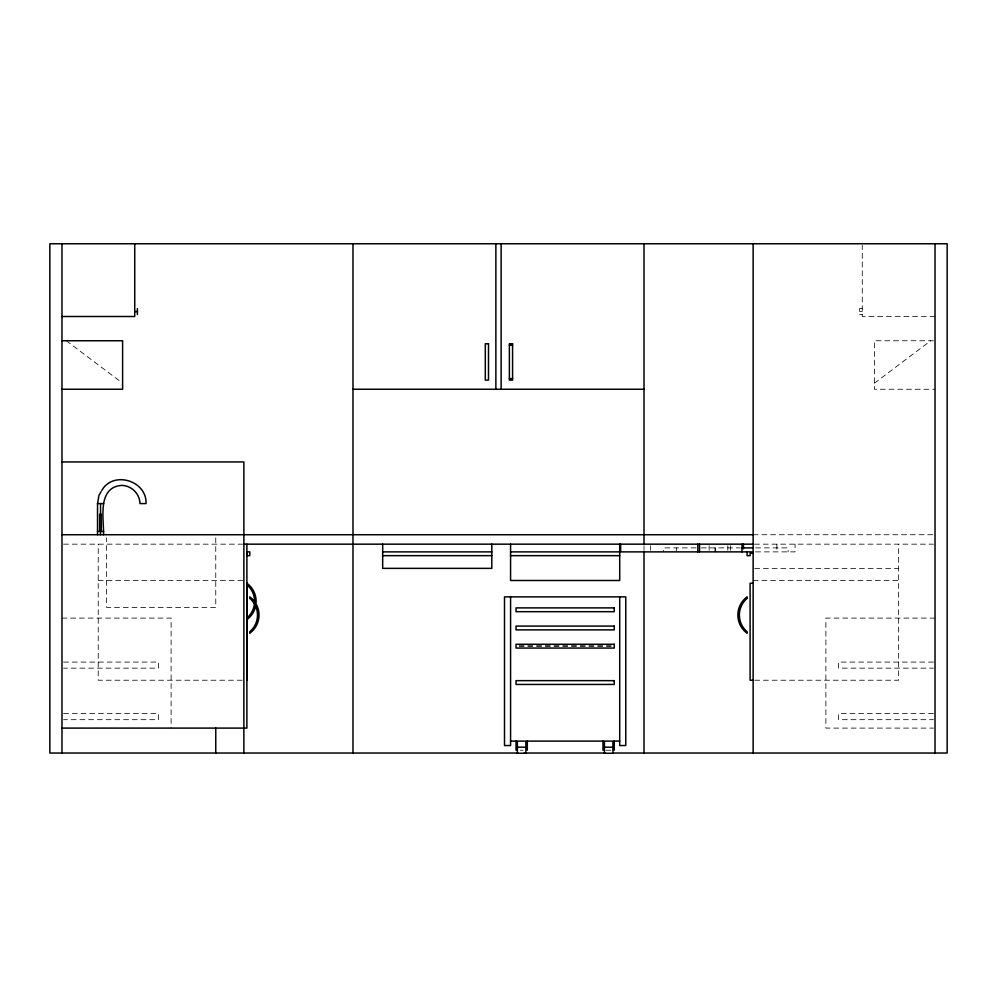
<?xml version="1.0" encoding="UTF-8"?>
<svg xmlns="http://www.w3.org/2000/svg" width="997" height="997" viewBox="0 0 997 997"><rect width="100%" height="100%" fill="white"/><g stroke="black" fill="none" stroke-linecap="round" stroke-linejoin="round"><path stroke-width="0.75" stroke-dasharray="4.99 3.74" d="M874.394 383.197L930.712 340.75M862.268 308.547L859.613 308.547L859.613 314.603L862.268 314.603M859.613 311.575L862.268 311.575M935.024 316.51L862.268 316.51L862.268 245.299M933.466 340.75L874.394 340.75L874.394 389.254L935.024 389.254M753.134 534.728L933.466 534.728M63.534 544.163L242.495 544.163M754.505 544.163L933.466 544.163M696.08 547.889L663.553 547.889L663.553 551.877M701.377 547.889L740.123 547.889M755.601 547.889L788.116 547.889L788.116 551.877M755.601 551.877L795.095 551.877L795.095 544.163M754.692 568.365L898.646 568.365M98.229 580.491L243.729 580.491M753.134 580.491L898.646 580.491M61.976 618.09L171.11 618.09L171.11 728.097M935.024 618.09L825.89 618.09L825.89 728.097L933.491 728.097M519.101 645.682L611.186 645.682M519.101 646.542L611.186 646.542M63.534 662.083L158.473 662.083L158.473 668.152L63.534 668.152M933.466 662.083L838.527 662.083L838.527 668.152L933.466 668.152M242.184 680.228L98.229 680.228L98.229 544.163M754.692 680.228L898.646 680.228L898.646 544.163M63.534 713.615L158.473 713.615L158.473 719.684L63.534 719.684M933.466 713.615L838.527 713.615L838.527 719.684L933.466 719.684M520.26 750.218L523.076 750.218M605.802 750.218L612.843 750.218M66.288 340.75L121.385 382.275M776.9 544.163L776.9 551.877M730.577 545.708L730.577 550.332M727.835 545.708L727.835 550.332M715.36 547.889L715.36 551.877M714.999 547.889L714.999 551.877M709.141 545.708L709.141 550.332M676.415 547.889L676.415 551.877M650.667 545.708L650.667 550.332M644.012 545.708L644.012 550.344M215.763 537.819L215.763 607.435L106.629 607.435L106.629 537.819"/><path stroke-width="1.5" d="M97.532 534.728L97.532 503.572L98.99 495.285L101.096 491.633M103.601 534.728C103.763 518.415 97.17 487.084 121.784 485.389C131.554 485.589 139.779 493.814 139.966 503.572L146.036 503.572C147.02 480.616 113.147 470.335 101.806 490.424M134.732 311.575L137.387 311.575M61.976 316.51L134.732 316.51L134.732 243.754M61.976 340.75L122.606 340.75L122.606 389.254L61.976 389.254M509.38 345.261L512.583 345.261M509.38 378.611L512.583 378.611M352.988 389.254L644.012 389.254M61.976 461.935L243.866 461.935L243.866 753.034M97.532 503.572L103.601 503.572M97.482 531.389L103.551 531.389M61.976 534.728L753.134 534.728M243.866 544.163L753.134 544.163M741.681 547.889L752.511 547.889M246.77 551.877L249.798 551.877L249.798 555.665L246.77 555.665L246.77 553.285M382.674 551.877L491.808 551.877M510.576 551.877L619.71 551.877M753.134 551.877L620.657 551.877L620.657 544.163M753.134 553.285L750.105 553.285L750.105 555.665L747.077 555.665L747.077 551.877M382.674 555.665L491.808 555.665M510.576 555.665L619.71 555.665M753.134 583.233L750.105 583.233L750.105 680.228L753.134 680.228M61.976 728.097L246.895 728.097L246.895 544.163M510.576 741.107L619.71 741.107M517.381 747.189L527.301 747.189M604.406 747.189L612.906 747.189M517.954 753.034L49.85 753.034L49.85 243.754L947.15 243.754L947.15 753.034L612.881 753.034M524.173 753.034L605.104 753.034M935.024 243.754L935.024 753.034M753.134 243.754L753.134 753.034M743.438 544.163L743.438 548.786M741.98 544.163L741.98 551.877M699.545 544.163L699.545 551.877M697.825 544.163L697.825 551.877M644.012 243.754L644.012 544.163M644.012 551.902L644.012 753.034M619.71 544.163L619.71 580.491L510.576 580.491L510.576 544.163M619.71 596.867L619.71 745.544L625.767 745.544L625.767 596.867L504.507 596.867L504.507 745.544L510.576 745.544L510.576 596.867M614.252 741.12L614.252 750.218M612.906 741.942L612.906 753.246L604.406 753.246L604.406 741.942M602.986 741.12L602.986 750.218M527.301 741.12L527.301 750.218M525.88 741.942L525.88 753.246L517.381 753.246L517.381 741.942M516.035 741.12L516.035 750.218M501.13 243.754L501.13 389.254M495.87 243.754L495.87 389.254M491.808 544.163L491.808 568.365L382.674 568.365L382.674 544.163M352.988 243.754L352.988 753.034M246.77 583.233L246.77 680.228M215.763 728.097L215.763 753.034M137.387 308.547L137.387 314.603M101.22 514.165L101.22 531.389M100.56 503.572L100.56 514.477M100.523 531.389L100.523 534.728M99.65 514.165L99.65 531.389M61.976 243.754L61.976 753.034M246.895 584.74A21.872 21.872 0 0 1 246.895 618.09M246.895 583.233A22.532 22.532 0 0 1 246.895 619.611M256.578 604.855A22.532 22.532 0 0 1 249.786 633.245L249.786 631.737A21.872 21.872 0 0 0 249.786 598.387L249.786 596.867A22.532 22.532 0 0 1 253.649 600.468M488.505 343.753L485.302 343.753L485.302 380.119L488.505 380.119L488.505 343.753M512.583 343.753L509.38 343.753L509.38 380.119L512.583 380.119L512.583 343.753M614.252 607.896L516.035 607.896L516.035 611.684L614.252 611.684L614.252 607.896M614.252 626.091L516.035 626.091L516.035 629.88L614.252 629.88L614.252 626.091M614.252 644.274L516.035 644.274L516.035 648.062L614.252 648.062L614.252 644.274M614.252 680.652L516.035 680.652L516.035 684.441L614.252 684.441L614.252 680.652M747.089 598.387L747.089 596.867A22.532 22.532 0 0 0 747.089 633.245L747.089 631.737A21.872 21.872 0 0 1 747.089 598.387"/></g></svg>
